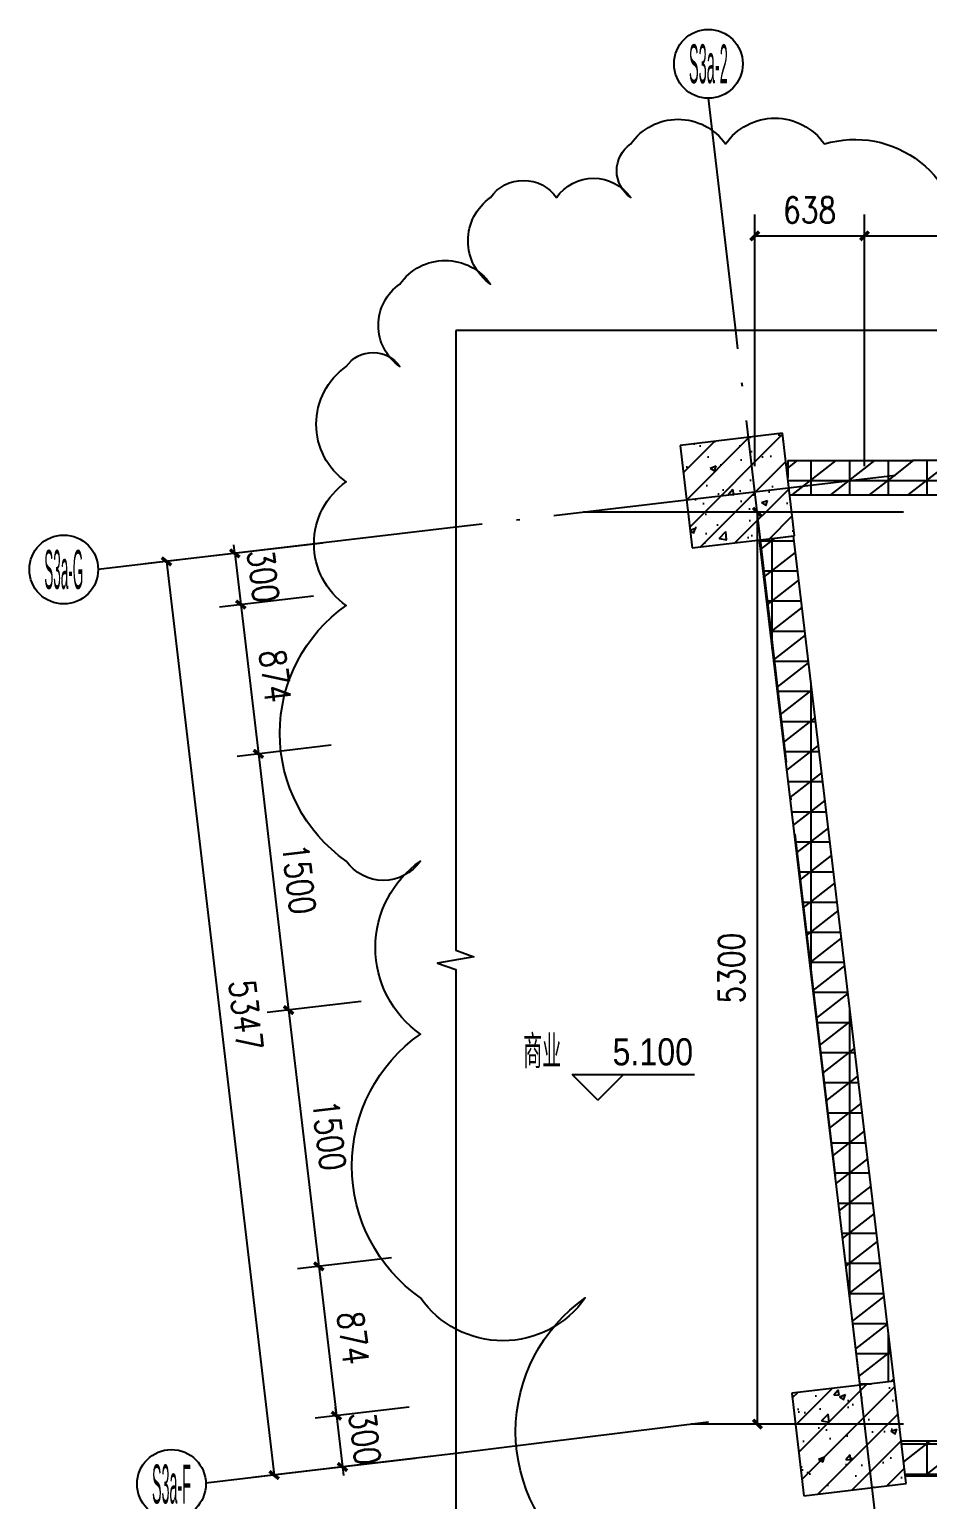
# Model space of a CAD drawing. Extents: x 718358 to 1668613, y -348838 to -159582.
# Drawn here: x 903754 to 908978, y -313573 to -305028 of the extents above; entities that cross this region are included whole.
import ezdxf
from ezdxf.enums import TextEntityAlignment as Align

# ---------------------------------------------------------------- set-up
doc = ezdxf.new("R2010")
doc.units = 0
doc.header["$LTSCALE"] = 1000
doc.linetypes.add('DOTE', pattern=[2.42, 2, -0.2, 0.02, -0.2])
doc.layers.add('建-修订云线', color=202, linetype='Continuous', plot=False)
for name, color, linetype in [('建-墙体', 2, 'Continuous'), ('建-尺寸', 73, 'Continuous'), ('建-影线', 8, 'Continuous'), ('建-房间名', 7, 'Continuous'), ('建-柱子', 6, 'Continuous'), ('建-标高', 3, 'Continuous'), ('建-符号', 3, 'Continuous'), ('建-轴标', 3, 'Continuous'), ('建-轴网', 14, 'DOTE')]:
    doc.layers.add(name, color=color, linetype=linetype)
doc.styles.add('_TCH_AXIS', font='gt宽度调整.shx', dxfattribs={"bigfont": 'gt国标汉字.shx'})
doc.styles.add('_TCH_DIM', font='gt单线西文.shx', dxfattribs={"width": 0.8, "bigfont": 'gt单线中文.shx'})
doc.styles.add('DIM_FONT', font='SIMPLEX.shx', dxfattribs={"width": 0.8, "bigfont": 'GBCBIG.shx'})
doc.dimstyles.new('DIMN50', dxfattribs={"dimscale": 0.5, "dimtxt": 300, "dimasz": 100, "dimexe": 250, "dimexo": 300, "dimgap": 150, "dimtad": 1, "dimdec": 0, "dimzin": 0, "dimdsep": 46, "dimtxsty": 'DIM_FONT', "dimblk": 'ARCHTICK', "dimcen": 0.09, "dimdle": 1, "dimclrt": 7, "dimazin": 2, "dimtfac": 1, "dimtdec": 0, "dimtix": 1, "dimtmove": 2, "dimatfit": 3, "dimldrblk": 'ARCHTICK', "dimfxl": 1, "dimtolj": 1, "dimtzin": 0, "dimarcsym": 0})
pattern_1 = [(0, (0, 0), (0, 175), []), (37.875, (200, 0), (-84.807639, 109.038328), []), (90, (200, 0), (-225, 1e-14), [])]
pattern_2 = [(45, (0, 0), (-88.388348, 88.388348), []), (50, (0, 0), (358.63009, -31.37607), [37.5, -412.5]), (355, (0, 0), (-69.37567, 376.09607), [30, -330]), (100.4514, (29.9, -2.6), (289.25469, 344.71977), [31.8701, -350.57106]), (46.1842, (0, 100), (533.62052, -82.7595), [56.25, -618.75]), (96.6356, (44.47, 93.1), (467.33135, 487.05894), [47.80514, -525.8565]), (351.1842, (0, 100), (467.33097, 487.0593), [45, -495]), (21, (50, 75), (298.45353, -201.309445), [37.5, -412.5]), (326, (50, 75), (121.65767, 362.57502), [30, -330]), (71.4514, (74.87, 58.22), (420.11131, 161.26525), [31.8701, -350.57106]), (37.5, (0, 0), (6.079928, 166.446927), [0, -326, 0, -335, 0, -331.25]), (7.5, (0, 0), (131.53477, 197.205856), [0, -191, 0, -318.5, 0, -126.25]), (327.5, (-111.5, 0), (266.911218, -11.277436), [0, -125, 0, -390, 0, -517.5]), (317.5, (-161.5, 0), (291.593085, 50.05249), [0, -162.5, 0, -259, 0, -367.5])]

# ---------------------------------------------------------------- blocks, each defined once
blk = doc.blocks.new('_ArchTick')
at = {"color": 0, "linetype": 'ByBlock', "const_width": 0.4}
blk.add_lwpolyline([(-0.5, -0.5), (0.5, 0.5)], dxfattribs=at)
blk = doc.blocks.new('*D3525')
at = {"layer": 'Defpoints', "color": 0, "transparency": 16777216}
for p in [(907988, -307834.3), (908525.3, -307834.3), (908525.3, -313134.3)]:
    blk.add_point(p, dxfattribs=at)
at = {"layer": '建-尺寸', "color": 0, "lineweight": -2, "transparency": 16777216}
for p, q in [((908375.3, -307834.3), (907863, -307834.3)), ((907988, -313134.8), (907988, -307833.8)), ((908375.3, -313134.3), (907863, -313134.3))]:
    blk.add_line(p, q, dxfattribs=at)
at = {"layer": '建-尺寸', "color": 0, "lineweight": -2, "transparency": 16777216, "xscale": 50, "yscale": 50, "zscale": 50}
for p, rotation in [((907988, -307834.3), 90), ((907988, -313134.3), 270)]:
    blk.add_blockref('_ArchTick', p, dxfattribs=dict(at, rotation=rotation))
at = {"layer": '建-尺寸', "color": 7, "transparency": 16777216, "insert": (907838, -310484.3), "char_height": 150, "attachment_point": 5, "rotation": 90, "style": 'DIM_FONT'}
blk.add_mtext('\\A1;5300', dxfattribs=at)
blk = doc.blocks.new('*D3539')
at = {"layer": 'Defpoints', "color": 0, "transparency": 16777216}
for p in [(905607.4, -307995.9), (906233.7, -313305.9), (905177.6, -313430.4)]:
    blk.add_point(p, dxfattribs=at)
at = {"layer": '建-尺寸', "color": 0, "lineweight": -2, "transparency": 16777216}
for p, q in [((905458.4, -308013.5), (904427.2, -308135.1)), ((904551.3, -308119.9), (905177.7, -313430.9)), ((906084.7, -313323.5), (905053.5, -313445.1))]:
    blk.add_line(p, q, dxfattribs=at)
at = {"layer": '建-尺寸', "color": 0, "lineweight": -2, "transparency": 16777216, "xscale": 50, "yscale": 50, "zscale": 50}
for p, rotation in [((904551.4, -308120.4), 96.72643979871393), ((905177.6, -313430.4), 276.7264397987139)]:
    blk.add_blockref('_ArchTick', p, dxfattribs=dict(at, rotation=rotation))
at = {"layer": '建-尺寸', "color": 7, "transparency": 16777216, "insert": (905013.5, -310757.9), "char_height": 150, "attachment_point": 5, "rotation": 276.72644, "style": 'DIM_FONT'}
blk.add_mtext('\\A1;5347', dxfattribs=at)
blk = doc.blocks.new('*D3540')
at = {"layer": 'Defpoints', "color": 0, "transparency": 16777216}
for p in [(905520.4, -308006.1), (904983.7, -308371.3), (905555.5, -308303.9)]:
    blk.add_point(p, dxfattribs=at)
at = {"layer": '建-尺寸', "color": 0, "lineweight": -2, "transparency": 16777216}
for p, q in [((905371.5, -308023.7), (904824.5, -308088.2)), ((904948.6, -308073.6), (904942.8, -308023.9)), ((904948.6, -308073.6), (904983.7, -308371.3)), ((905406.6, -308321.4), (904859.6, -308386)), ((904983.7, -308371.3), (904989.6, -308421))]:
    blk.add_line(p, q, dxfattribs=at)
at = {"layer": '建-尺寸', "color": 0, "lineweight": -2, "transparency": 16777216, "xscale": 50, "yscale": 50, "zscale": 50}
for p, rotation in [((904948.6, -308073.6), 276.7264397987068), ((904983.7, -308371.3), 96.72643979870679)]:
    blk.add_blockref('_ArchTick', p, dxfattribs=dict(at, rotation=rotation))
at = {"layer": '建-尺寸', "color": 7, "transparency": 16777216, "insert": (905115.1, -308204.9), "char_height": 150, "attachment_point": 5, "rotation": 276.72644, "style": 'DIM_FONT'}
blk.add_mtext('\\A1;300', dxfattribs=at)
blk = doc.blocks.new('*D3541')
at = {"layer": 'Defpoints', "color": 0, "transparency": 16777216}
for p in [(905555.5, -308303.9), (905657.9, -309171.4), (905086, -309238.8)]:
    blk.add_point(p, dxfattribs=at)
at = {"layer": '建-尺寸', "color": 0, "lineweight": -2, "transparency": 16777216}
for p, q in [((905406.6, -308321.4), (904859.6, -308386)), ((904983.7, -308370.8), (905086.1, -309239.3)), ((905508.9, -309188.9), (904961.9, -309253.4))]:
    blk.add_line(p, q, dxfattribs=at)
at = {"layer": '建-尺寸', "color": 0, "lineweight": -2, "transparency": 16777216, "xscale": 50, "yscale": 50, "zscale": 50}
for p, rotation in [((904983.7, -308371.3), 96.72643979871833), ((905086, -309238.8), 276.7264397987183)]:
    blk.add_blockref('_ArchTick', p, dxfattribs=dict(at, rotation=rotation))
at = {"layer": '建-尺寸', "color": 7, "transparency": 16777216, "insert": (905183.9, -308787.5), "char_height": 150, "attachment_point": 5, "rotation": 276.72644, "style": 'DIM_FONT'}
blk.add_mtext('\\A1;874', dxfattribs=at)
blk = doc.blocks.new('*D3542')
at = {"layer": 'Defpoints', "color": 0, "transparency": 16777216}
for p in [(905657.9, -309171.4), (905833.5, -310660.5), (905261.7, -310728)]:
    blk.add_point(p, dxfattribs=at)
at = {"layer": '建-尺寸', "color": 0, "lineweight": -2, "transparency": 16777216}
for p, q in [((905508.9, -309188.9), (904961.9, -309253.4)), ((905086, -309238.3), (905261.7, -310728.5)), ((905684.5, -310678.1), (905137.5, -310742.6))]:
    blk.add_line(p, q, dxfattribs=at)
at = {"layer": '建-尺寸', "color": 0, "lineweight": -2, "transparency": 16777216, "xscale": 50, "yscale": 50, "zscale": 50}
for p, rotation in [((905086, -309238.8), 96.72643979871229), ((905261.7, -310728), 276.7264397987123)]:
    blk.add_blockref('_ArchTick', p, dxfattribs=dict(at, rotation=rotation))
at = {"layer": '建-尺寸', "color": 7, "transparency": 16777216, "insert": (905322.8, -309965.8), "char_height": 150, "attachment_point": 5, "rotation": 276.72644, "style": 'DIM_FONT'}
blk.add_mtext('\\A1;1500', dxfattribs=at)
blk = doc.blocks.new('*D3543')
at = {"layer": 'Defpoints', "color": 0, "transparency": 16777216}
for p in [(905833.5, -310660.5), (905437.4, -312217.7), (906009.2, -312150.2)]:
    blk.add_point(p, dxfattribs=at)
at = {"layer": '建-尺寸', "color": 0, "lineweight": -2, "transparency": 16777216}
for p, q in [((905684.5, -310678.1), (905137.5, -310742.6)), ((905261.6, -310727.5), (905437.4, -312218.2)), ((905860.2, -312167.8), (905313.2, -312232.3))]:
    blk.add_line(p, q, dxfattribs=at)
at = {"layer": '建-尺寸', "color": 0, "lineweight": -2, "transparency": 16777216, "xscale": 50, "yscale": 50, "zscale": 50}
for p, rotation in [((905261.7, -310728), 96.72643979871579), ((905437.4, -312217.7), 276.7264397987158)]:
    blk.add_blockref('_ArchTick', p, dxfattribs=dict(at, rotation=rotation))
at = {"layer": '建-尺寸', "color": 7, "transparency": 16777216, "insert": (905498.5, -311455.3), "char_height": 150, "attachment_point": 5, "rotation": 276.72644, "style": 'DIM_FONT'}
blk.add_mtext('\\A1;1500', dxfattribs=at)
blk = doc.blocks.new('*D3544')
at = {"layer": 'Defpoints', "color": 0, "transparency": 16777216}
for p in [(906009.2, -312150.2), (906111.6, -313018.2), (905539.7, -313085.6)]:
    blk.add_point(p, dxfattribs=at)
at = {"layer": '建-尺寸', "color": 0, "lineweight": -2, "transparency": 16777216}
for p, q in [((905860.2, -312167.8), (905313.2, -312232.3)), ((905437.3, -312217.2), (905539.8, -313086.1)), ((905962.6, -313035.8), (905415.6, -313100.3))]:
    blk.add_line(p, q, dxfattribs=at)
at = {"layer": '建-尺寸', "color": 0, "lineweight": -2, "transparency": 16777216, "xscale": 50, "yscale": 50, "zscale": 50}
for p, rotation in [((905437.4, -312217.7), 96.72643979870911), ((905539.7, -313085.6), 276.7264397987091)]:
    blk.add_blockref('_ArchTick', p, dxfattribs=dict(at, rotation=rotation))
at = {"layer": '建-尺寸', "color": 7, "transparency": 16777216, "insert": (905637.5, -312634.1), "char_height": 150, "attachment_point": 5, "rotation": 276.72644, "style": 'DIM_FONT'}
blk.add_mtext('\\A1;874', dxfattribs=at)
blk = doc.blocks.new('*D3545')
at = {"layer": 'Defpoints', "color": 0, "transparency": 16777216}
for p in [(906111.6, -313018.2), (906146.7, -313316.1), (905574.9, -313383.6)]:
    blk.add_point(p, dxfattribs=at)
at = {"layer": '建-尺寸', "color": 0, "lineweight": -2, "transparency": 16777216}
for p, q in [((905962.6, -313035.8), (905415.6, -313100.3)), ((905539.7, -313085.6), (905533.9, -313036)), ((905539.7, -313085.6), (905574.9, -313383.6)), ((905997.7, -313333.7), (905450.7, -313398.2)), ((905574.9, -313383.6), (905580.7, -313433.2))]:
    blk.add_line(p, q, dxfattribs=at)
at = {"layer": '建-尺寸', "color": 0, "lineweight": -2, "transparency": 16777216, "xscale": 50, "yscale": 50, "zscale": 50}
for p, rotation in [((905539.7, -313085.6), 276.7264397987217), ((905574.9, -313383.6), 96.72643979872171)]:
    blk.add_blockref('_ArchTick', p, dxfattribs=dict(at, rotation=rotation))
at = {"layer": '建-尺寸', "color": 7, "transparency": 16777216, "insert": (905706.3, -313217), "char_height": 150, "attachment_point": 5, "rotation": 276.72644, "style": 'DIM_FONT'}
blk.add_mtext('\\A1;300', dxfattribs=at)
blk = doc.blocks.new('*D3546')
at = {"layer": 'Defpoints', "color": 0, "transparency": 16777216}
for p in [(908611.1, -306228.3), (907973.2, -307716.9), (908611.1, -307716.9)]:
    blk.add_point(p, dxfattribs=at)
at = {"layer": '建-尺寸', "color": 0, "lineweight": -2, "transparency": 16777216}
for p, q in [((907973.2, -307566.9), (907973.2, -306103.3)), ((908611.1, -307566.9), (908611.1, -306103.3)), ((907972.7, -306228.3), (908611.6, -306228.3))]:
    blk.add_line(p, q, dxfattribs=at)
at = {"layer": '建-尺寸', "color": 0, "lineweight": -2, "transparency": 16777216, "xscale": 50, "yscale": 50, "zscale": 50, "rotation": 180}
blk.add_blockref('_ArchTick', (907973.2, -306228.3), dxfattribs=at)
at = {"layer": '建-尺寸', "color": 0, "lineweight": -2, "transparency": 16777216, "xscale": 50, "yscale": 50, "zscale": 50}
blk.add_blockref('_ArchTick', (908611.1, -306228.3), dxfattribs=at)
at = {"layer": '建-尺寸', "color": 7, "transparency": 16777216, "insert": (908292.1, -306078.3), "char_height": 150, "attachment_point": 5, "style": 'DIM_FONT'}
blk.add_mtext('\\A1;638', dxfattribs=at)
blk = doc.blocks.new('*D3547')
at = {"layer": 'Defpoints', "color": 0, "transparency": 16777216}
for p in [(910391.3, -306228.3), (908611.1, -307716.9), (910391.3, -307716.9)]:
    blk.add_point(p, dxfattribs=at)
at = {"layer": '建-尺寸', "color": 0, "lineweight": -2, "transparency": 16777216}
for p, q in [((908611.1, -307566.9), (908611.1, -306103.3)), ((910391.3, -307566.9), (910391.3, -306103.3)), ((908610.6, -306228.3), (910391.8, -306228.3))]:
    blk.add_line(p, q, dxfattribs=at)
at = {"layer": '建-尺寸', "color": 0, "lineweight": -2, "transparency": 16777216, "xscale": 50, "yscale": 50, "zscale": 50, "rotation": 180}
blk.add_blockref('_ArchTick', (908611.1, -306228.3), dxfattribs=at)
at = {"layer": '建-尺寸', "color": 0, "lineweight": -2, "transparency": 16777216, "xscale": 50, "yscale": 50, "zscale": 50}
blk.add_blockref('_ArchTick', (910391.3, -306228.3), dxfattribs=at)
at = {"layer": '建-尺寸', "color": 7, "transparency": 16777216, "insert": (909501.2, -306078.3), "char_height": 150, "attachment_point": 5, "style": 'DIM_FONT'}
blk.add_mtext('\\A1;1780', dxfattribs=at)

msp = doc.modelspace()

# ---------------------------------------------------------------- hatches: boundary and pattern name
at = {"layer": '建-影线'}
h = msp.add_hatch(dxfattribs=at)
h.set_pattern_fill('钢筋混凝土', color=256, scale=50, style=0)
h.set_pattern_definition(pattern_2)
h.paths.add_polyline_path([(907608.7, -308041.9), (908204.6, -307971.6), (908134.3, -307375.8), (907538.5, -307446.1)])
h = msp.add_hatch(dxfattribs=at)
h.set_pattern_fill('空心砖', color=256, scale=50, style=0)
h.set_pattern_definition(pattern_1)
h.paths.add_polyline_path([(908164.8, -307634.3), (908176.6, -307734.3), (908791.3, -307734.3), (908791.3, -307600.9), (908691.3, -307534.3), (908164.8, -307534.3)])
h = msp.add_hatch(dxfattribs=at)
h.set_pattern_fill('空心砖', color=256, scale=50, style=0)
h.set_pattern_definition(pattern_1)
h.paths.add_polyline_path([(908791.3, -307600.9), (908891.3, -307534.3), (908691.3, -307534.3)])
h = msp.add_hatch(dxfattribs=at)
h.set_pattern_fill('空心砖', color=256, scale=50, style=0)
h.set_pattern_definition(pattern_1)
h.paths.add_polyline_path([(908791.3, -307734.3), (913651.3, -307734.3), (913651.3, -307534.3), (908891.3, -307534.3), (908791.3, -307600.9)])
h = msp.add_hatch(dxfattribs=at)
h.set_pattern_fill('空心砖', color=256, scale=50, style=0)
h.set_pattern_definition(pattern_1)
h.paths.add_polyline_path([(908585.4, -312907.8), (908684.7, -312896.1), (908784, -312884.3), (908198.6, -307972.5), (908000, -307996.2)])
h = msp.add_hatch(dxfattribs=at)
h.set_pattern_fill('钢筋混凝土', color=256, scale=50, style=0)
h.set_pattern_definition(pattern_2)
h.paths.add_polyline_path([(908258.4, -313550.5), (908854.3, -313480.3), (908784, -312884.4), (908188.2, -312954.7)])
h = msp.add_hatch(dxfattribs=at)
h.set_pattern_fill('空心砖', color=256, scale=50, style=0)
h.set_pattern_definition(pattern_1)
h.paths.add_polyline_path([(908825.3, -313234.3), (908848.9, -313434.3), (913651.3, -313434.3), (913651.3, -313234.3)])

# ---------------------------------------------------------------- linework, layer by layer
at = {"layer": '建-修订云线'}
msp.add_lwpolyline([(906987.5, -313957.3, -0.520567), (906987.5, -312400.5, -0.520567), (906028.6, -312400.5, -0.520567), (906028.6, -310867.6, -0.520567), (906028.6, -309861.7, -0.520567), (905597, -309861.7, -0.520567), (905597, -308376.7, -0.520567), (905597, -307658.2, -0.520567), (905597, -306987.6, -0.520567), (905908.7, -306987.6, -0.520567), (905908.7, -306508.5, -0.520567), (906436.1, -306508.5, -0.520567), (906436.1, -306005.6, -0.520567), (906819.7, -306005.6, -0.520567), (907251.3, -306005.6, -0.520567), (907251.3, -305694.2, -0.520567), (907802.7, -305694.2, -0.520567), (908378.1, -305694.2, -0.520567), (909169.2, -306316.9, -0.520567)], format="xyb", dxfattribs=at)
at = {"layer": '建-墙体'}
for p, q in [((908164.8, -307534.3), (908691.3, -307534.3)), ((908164.8, -307534.3), (908164.8, -307634.3)), ((908691.3, -307534.3), (908891.3, -307534.3)), ((913651.3, -307534.3), (908891.3, -307534.3)), ((908176.6, -307734.3), (908791.3, -307734.3)), ((908791.3, -307734.3), (913651.3, -307734.3)), ((908000, -307996.2), (908198.6, -307972.5)), ((908585.4, -312907.8), (908000, -307996.2)), ((908784, -312884.3), (908198.6, -307972.5)), ((913651.3, -313234.3), (908825.3, -313234.3)), ((908848.9, -313434.3), (913651.3, -313434.3))]:
    msp.add_line(p, q, dxfattribs=at)
at = {"layer": '建-柱子'}
for p, q in [((908134.3, -307375.8), (907538.5, -307446.1)), ((908204.6, -307971.6), (908134.3, -307375.8)), ((907538.5, -307446.1), (907608.7, -308041.9)), ((907608.7, -308041.9), (908204.6, -307971.6)), ((908784, -312884.4), (908188.2, -312954.7)), ((908854.3, -313480.3), (908784, -312884.4)), ((908188.2, -312954.7), (908258.4, -313550.5)), ((908258.4, -313550.5), (908854.3, -313480.3))]:
    msp.add_line(p, q, dxfattribs=at)
at = {"layer": '建-标高'}
for p, q in [((907060.4, -311251.7), (906910.4, -311101.7)), ((906910.4, -311101.7), (907622.2, -311101.7)), ((907060.4, -311251.7), (907210.4, -311101.7))]:
    msp.add_line(p, q, dxfattribs=at)
at = {"layer": '建-符号'}
for points in [[(916218.4, -306778.3), (911282.3, -306778.3), (911244.1, -306883.3), (911207, -306673.3), (911169.8, -306778.3), (906233.7, -306778.3)], [(906233.7, -306778.3), (906233.7, -310380.3), (906338.7, -310418.5), (906128.7, -310455.5), (906233.7, -310492.8), (906233.7, -314094.8)]]:
    msp.add_lwpolyline(points, dxfattribs=at)
at = {"layer": '建-轴标'}
for p, q in [((907862.3, -306778.3), (907703.1, -305428.3)), ((906233.7, -307922), (904154.1, -308167.3)), ((906233.7, -313305.9), (904780.4, -313477.3))]:
    msp.add_line(p, q, dxfattribs=at)
for centre in [(907703.3, -305228.3), (903954.1, -308167.3), (904580.5, -313482.7)]:
    msp.add_circle(centre, 200, dxfattribs=at)
at = {"layer": '建-轴网'}
for p, q in [((908725.4, -314094.8), (907862.5, -306778.3)), ((908791.3, -307620.4), (906233.7, -307922)), ((916098, -307834.3), (906977.7, -307834.3)), ((907703.3, -313122.6), (906233.7, -313305.9)), ((916098, -313134.3), (907604, -313134.3))]:
    msp.add_line(p, q, dxfattribs=at)

# ---------------------------------------------------------------- texts
at = {"layer": '建-房间名', "style": 'DIM_FONT', "width": 0.8}
msp.add_text('商业', height=192.91, dxfattribs=at).set_placement((906625.2, -311067))
at = {"layer": '建-标高', "style": '_TCH_DIM', "width": 0.888889}
msp.add_text('5.100', height=157.5, dxfattribs=at).set_placement((907145.8, -311049.2))
at = {"layer": '建-轴标', "style": '_TCH_AXIS'}
for s, width, p, p2 in [('S3a-2', 0.212121, (907590.1, -305341.4), (907816.4, -305341.4)), ('S3a-G', 0.21, (903840.9, -308280.4), (904067.2, -308280.4)), ('S3a-F', 0.214286, (904467.3, -313595.9), (904693.6, -313595.9))]:
    msp.add_text(s, height=226.27, dxfattribs=dict(at, width=width)).set_placement(p, p2, align=Align.FIT)

# ---------------------------------------------------------------- dimensions: what is measured, and where the dimension line sits
at = {"layer": '建-尺寸'}
for p1, p2, distance, picture, middle in [((907973.2, -307716.9), (908611.1, -307716.9), 1488.6, '*D3546', (908292.1, -306078.3)), ((908611.1, -307716.9), (910391.3, -307716.9), 1488.6, '*D3547', (909501.2, -306078.3)), ((908525.3, -313134.3), (908525.3, -307834.3), 537.3, '*D3525', (907838, -310484.3)), ((905607.4, -307995.9), (906233.7, -313305.9), -1063.3, '*D3539', (905013.5, -310757.9)), ((905520.4, -308006.1), (905555.5, -308303.9), -575.8, '*D3540', (905115.1, -308204.9)), ((905555.5, -308303.9), (905657.9, -309171.4), -575.8, '*D3541', (905183.9, -308787.5)), ((905657.8555, -309171.3666), (905833.4909, -310660.5486), -575.7748, '*D3542', (905322.8291, -309965.8282)), ((905833.5, -310660.5), (906009.2, -312150.2), -575.8, '*D3543', (905498.5, -311455.3)), ((906009.2, -312150.2), (906111.6, -313018.2), -575.8, '*D3544', (905637.5, -312634.1)), ((906111.6, -313018.2), (906146.7, -313316.1), -575.8, '*D3545', (905706.3, -313217))]:
    dim = msp.add_aligned_dim(p1=p1, p2=p2, distance=distance, dimstyle='DIMN50', dxfattribs=at)
    dim.commit()
    dim.dimension.update_dxf_attribs({"geometry": picture, "text_midpoint": middle})

doc.saveas('drawing.dxf')
